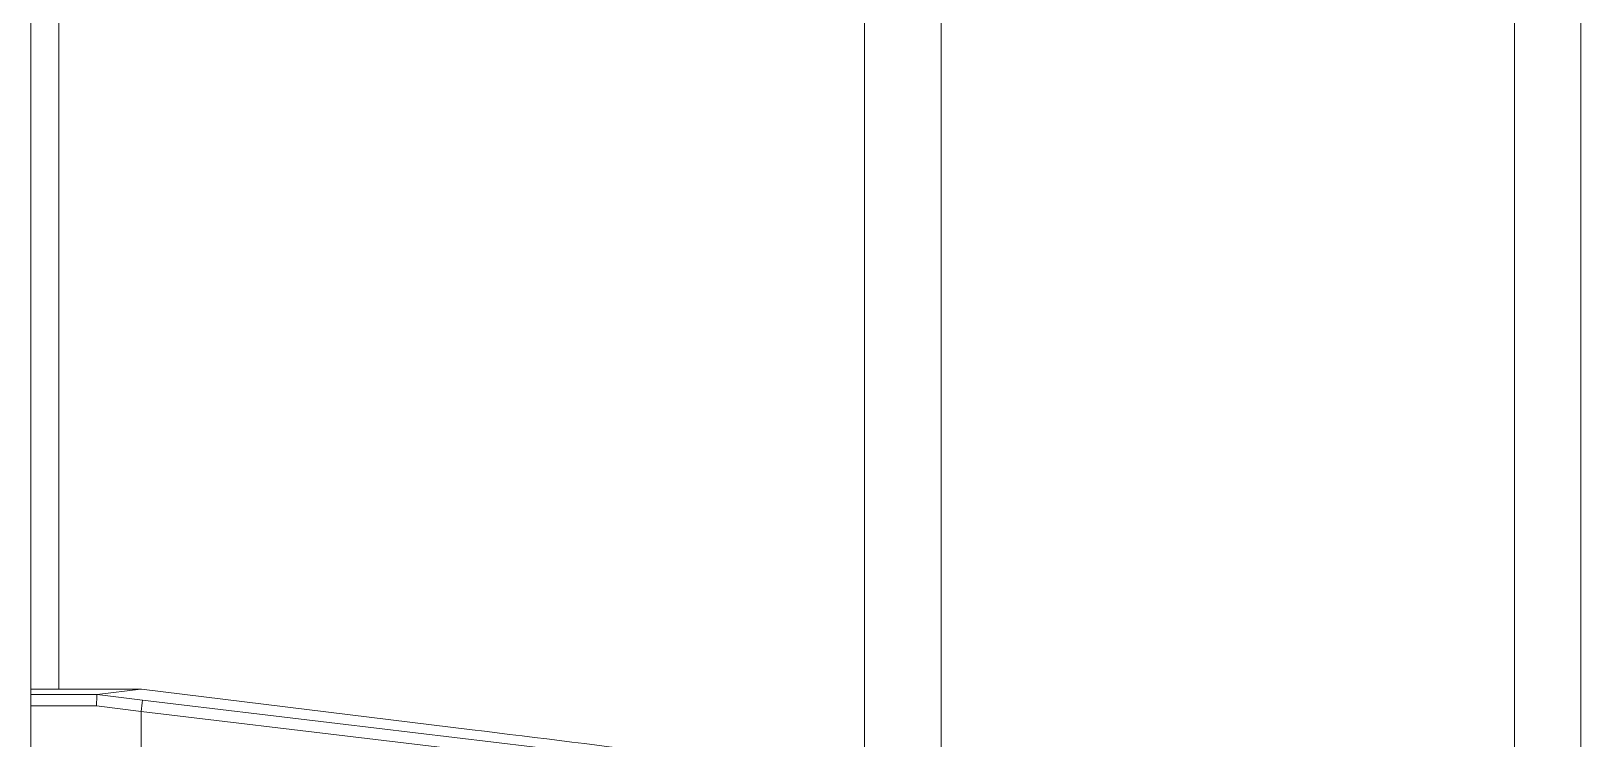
# Model space of a CAD drawing. Extents: x 7 to 113, y 1 to 87.
# Drawn here: x 52.872 to 54.224, y 37.4 to 38.017 of the extents above; entities that cross this region are included whole.
import ezdxf

# ---------------------------------------------------------------- set-up
doc = ezdxf.new("R2010")
doc.units = 0
doc.header["$MEASUREMENT"] = 0
doc.layers.add('OBJECT', color=7, linetype='CONTINUOUS')

msp = doc.modelspace()

# ---------------------------------------------------------------- linework, layer by layer
at = {"layer": 'OBJECT', "lineweight": 15}
for p, q in [((52.8963, 37.4432), (52.8963, 44.9982)), ((52.8721, 39.0182), (52.8721, 34.6182)), ((54.1662, 37.3496), (54.1662, 38.4577)), ((54.2243, 38.4645), (54.2243, 37.3564)), ((53.6662, 38.3952), (53.6662, 37.3573)), ((53.5993, 37.3656), (53.5993, 38.1982)), ((52.8721, 37.4432), (52.9683, 37.4432)), ((52.968, 37.4432), (52.8721, 37.4432)), ((52.9298, 37.4386), (52.968, 37.4432)), ((52.9684, 37.4432), (52.968, 37.4432)), ((52.9683, 37.4432), (52.9684, 37.4432)), ((53.257, 37.4078), (52.9684, 37.4432)), ((52.8721, 37.4386), (52.9298, 37.4386)), ((52.9298, 37.4386), (52.9298, 37.4386)), ((52.9298, 37.4386), (52.9693, 37.4337)), ((52.9693, 37.4337), (53.3778, 37.3847)), ((52.9292, 37.4286), (52.8721, 37.4286)), ((52.9683, 37.4238), (52.9292, 37.4286)), ((52.9683, 37.3088), (52.9683, 37.4238)), ((52.9683, 37.4238), (52.9683, 37.4238)), ((53.3771, 37.3748), (52.9683, 37.4238))]:
    msp.add_line(p, q, dxfattribs=at)
at = {"layer": 'OBJECT', "lineweight": 15, "flags": 128}
msp.add_lwpolyline([(52.9292, 37.4286), (52.9293, 37.4305), (52.9294, 37.4323), (52.9295, 37.434), (52.9296, 37.4355), (52.9296, 37.4367), (52.9297, 37.4377), (52.9297, 37.4383), (52.9298, 37.4386)], dxfattribs=at)
at = {"layer": 'OBJECT', "lineweight": 15}
msp.add_arc((52.8627, 37.439), 0.1067, 351.8456, 357.1759, dxfattribs=at)
msp.add_open_spline([(53.9634, 37.3206), (53.9577, 37.3213), (53.9293, 37.3248), (53.8099, 37.3396), (53.5801, 37.368), (53.373, 37.3935), (53.257, 37.4078)], degree=3, knots=[0, 0, 0, 0, 0.024148, 0.120739, 0.507103, 1, 1, 1, 1], dxfattribs=at)

doc.saveas('drawing.dxf')
